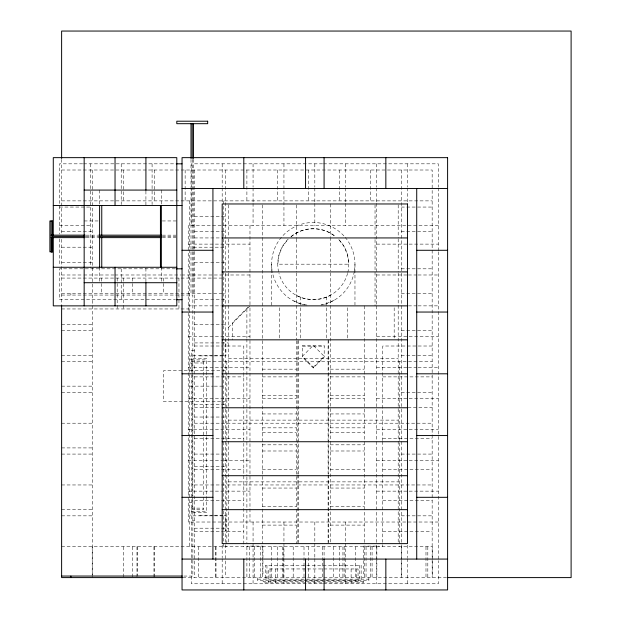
<?xml version="1.0" encoding="UTF-8"?>
<svg xmlns="http://www.w3.org/2000/svg" width="621" height="621" viewBox="0 0 621 621"><rect width="100%" height="100%" fill="white"/><g stroke="black" fill="none" stroke-linecap="round" stroke-linejoin="round"><path stroke-width="0.47" stroke-dasharray="3.1 2.33" d="M248.004 307.224L232.378 322.85L232.378 339.834M228.365 327.484L249.976 305.866L249.976 522.02M313.279 367.228L324.193 356.307L313.279 345.392L302.365 356.307L313.279 367.228L313.279 367.981L324.193 357.067L324.193 345.431L302.365 345.431L302.365 357.067L313.279 367.981M291.109 236.818C303.289 226.184 323.269 226.184 335.449 236.818M331.032 294.936C320.102 301.006 306.456 301.006 295.526 294.936M334.121 300.285L324.069 304.445L319.574 305.043M82.616 163.828L59.461 163.828L59.461 234.078M83.579 163.828L175.254 163.828M322.54 163.828L191.307 163.828L191.307 186.983M323.51 163.828L438.341 163.828L438.341 186.983M61.619 170.007L432.162 170.007L432.162 577.6M61.619 200.878L432.162 200.878M59.461 207.057L90.34 207.057M401.282 207.057L432.162 207.057M194.396 216.318L225.276 216.318M84.161 220.952L99.601 220.952M162.322 220.952L176.799 220.952M59.461 225.586L90.34 225.586M438.341 225.586L188.225 225.586L188.225 250.868M61.619 231.757L92.498 231.757M194.396 231.757L225.276 231.757M401.282 231.757L432.162 231.757M86.133 235.157L97.707 235.157M162.36 235.157L175.867 235.157M86.094 236.391L97.885 236.391M162.36 236.391L175.867 236.391M86.133 237.626L97.707 237.626M162.36 237.626L175.867 237.626M194.396 237.936L221.418 237.936M188.225 244.115L249.976 244.115M376.582 244.115L438.341 244.115M61.619 247.197L92.498 247.197M193.473 247.197L225.276 247.197M61.619 262.636L92.498 262.636M194.396 262.636L225.276 262.636M175.254 268.815L59.461 268.815L59.461 299.695L175.254 299.695M401.282 268.815L432.162 268.815M61.619 274.987L82.927 274.987M83.812 274.987L113.915 274.987M114.877 274.987L180.727 274.987M181.697 274.987L249.976 274.987M376.582 274.987L407.461 274.987M408.424 274.987L417.11 274.987M418.073 274.987L438.341 274.987M61.619 278.076L225.276 278.076M61.619 293.516L225.276 293.516M401.282 293.516L432.162 293.516M61.619 295.06L192.852 295.06L192.852 576.055L183.172 576.055M194.396 299.695L225.276 299.695M188.225 305.866L221.029 305.866M408.424 305.866L417.11 305.866M418.073 305.866L438.341 305.866M61.619 308.955L189.762 308.955M61.619 324.395L92.498 324.395M194.396 324.395L225.276 324.395M61.619 330.574L92.498 330.574M401.282 330.574L432.162 330.574M188.225 336.745L249.976 336.745M376.582 336.745L438.341 336.745M194.396 342.924L228.365 342.924M194.396 346.013L243.805 346.013L243.805 546.721M432.162 346.013L382.753 346.013L382.753 440.576M302.365 346.192L324.193 346.192M194.396 350.64L191.307 350.64L191.307 520.476L194.396 520.476M61.619 355.274L92.498 355.274M192.852 355.274L225.276 355.274M401.282 355.274L432.162 355.274M213.438 355.895L198.099 355.895L198.099 355.274M214.392 355.895L223.017 355.895M223.979 355.895L225.897 355.895L225.897 340.455M189.762 356.043L191.307 356.043M192.852 358.364L206.746 358.364L206.746 512.752L192.852 512.752M228.365 358.364L398.193 358.364M189.762 359.132L191.307 359.132M191.307 359.908L206.746 359.908M61.619 361.453L92.498 361.453M191.307 361.453L432.162 361.453M189.762 362.99L203.657 362.99M191.307 363.766L192.541 363.766L192.541 507.349L191.307 507.349M188.225 367.624L222.962 367.624M223.925 367.624L249.976 367.624M376.582 367.624L407.461 367.624M408.424 367.624L417.11 367.624M418.073 367.624L438.341 367.624M189.762 368.4L191.307 368.4M262.326 369.169L296.295 369.169M330.263 369.169L364.232 369.169M225.276 370.714L163.517 370.714L163.517 401.593L225.276 401.593M194.396 376.885L243.805 376.885M262.326 376.885L296.295 376.885M330.263 376.885L364.232 376.885M382.753 376.885L432.162 376.885M61.619 386.153L92.498 386.153M189.762 386.153L213.352 386.153M214.299 386.153L222.792 386.153M61.619 392.325L92.498 392.325M401.282 392.325L432.162 392.325M262.326 395.414L296.295 395.414M330.263 395.414L364.232 395.414M188.225 398.503L249.976 398.503M262.326 398.503L296.295 398.503M330.263 398.503L364.232 398.503M376.582 398.503L438.341 398.503M194.396 404.682L225.276 404.682M194.396 407.764L221.518 407.764M407.943 407.764L432.162 407.764M262.326 413.943L296.295 413.943M330.263 413.943L364.232 413.943M194.396 417.033L225.276 417.033M228.365 420.122L398.193 420.122M61.619 423.204L92.498 423.204M194.396 423.204L432.162 423.204M262.326 427.838L296.295 427.838M330.263 427.838L364.232 427.838M188.225 429.383L249.976 429.383M376.582 429.383L438.341 429.383M262.326 432.472L296.295 432.472M330.263 432.472L364.232 432.472M194.396 438.643L243.805 438.643M382.753 438.643L432.162 438.643M262.326 444.822L296.295 444.822M330.263 444.822L364.232 444.822M61.619 447.912L92.498 447.912M262.326 450.993L296.295 450.993M330.263 450.993L364.232 450.993M61.619 454.083L92.498 454.083M194.396 454.083L225.276 454.083M401.282 454.083L432.162 454.083M188.225 460.262L222.962 460.262M223.925 460.262L249.976 460.262M376.582 460.262L438.341 460.262M194.396 466.433L225.276 466.433M194.396 469.523L243.805 469.523M262.326 469.523L296.295 469.523M330.263 469.523L364.232 469.523M382.753 469.523L432.162 469.523M228.365 481.873L398.193 481.873M61.619 484.962L92.498 484.962M194.396 484.962L432.162 484.962M262.326 488.052L296.295 488.052M330.263 488.052L364.232 488.052M188.225 491.141L249.976 491.141M376.582 491.141L438.341 491.141M194.396 500.402L243.805 500.402M382.753 500.402L432.162 500.402M189.762 502.715L191.307 502.715M262.326 506.581L296.295 506.581M330.263 506.581L364.232 506.581M191.307 508.125L203.657 508.125M61.619 509.662L92.498 509.662M191.307 509.662L203.657 509.662L203.657 361.453M191.307 511.207L206.746 511.207M189.762 515.073L191.307 515.073M213.438 515.22L198.099 515.22L198.099 515.841M214.392 515.22L223.017 515.22M223.979 515.22L225.897 515.22L225.897 530.66L225.276 530.66M61.619 515.841L92.498 515.841M192.852 515.841L225.276 515.841M401.282 515.841L432.162 515.841M438.341 522.02L188.225 522.02L188.225 251.831M262.326 525.102L296.295 525.102M330.263 525.102L364.232 525.102M194.396 528.192L228.365 528.192M194.396 531.281L243.805 531.281M382.753 531.281L432.162 531.281M61.619 546.721L432.449 546.721L432.449 577.6M262.326 573.889L262.947 573.889L262.947 546.1L247.507 546.1L247.507 546.721M364.232 573.889L363.611 573.889L363.611 546.1L379.051 546.1L379.051 546.721M182.768 577.6L446.639 577.6M257.699 579.145L368.858 579.145M322.54 583.771L191.307 583.771L191.307 558.683M323.51 583.771L438.341 583.771L438.341 560.616M306.984 305.043L302.489 304.445L292.437 300.285M438.341 187.953L438.341 250.868M438.341 251.831L438.341 559.653M427.815 546.721L427.815 577.6M425.983 546.721L425.983 577.6M407.461 163.828L407.461 186.983M407.461 187.953L407.461 202.423M407.461 545.176L407.461 557.72M407.461 558.683L407.461 583.771M401.57 546.721L401.57 577.6M401.282 170.007L401.282 577.6M399.738 361.453L399.738 546.721M398.193 204.914L398.193 237.936M398.193 238.875L398.193 271.905M398.193 272.844L398.193 543.631M394.18 307.752L394.18 339.834M382.753 441.539L382.753 546.721M376.862 546.721L376.862 577.6M376.582 163.828L376.582 186.983M376.582 187.953L376.582 202.423M376.582 203.393L376.582 304.903M376.582 305.866L376.582 544.213M376.582 545.176L376.582 559.653M376.582 560.616L376.582 583.771M375.037 204.93L375.037 238.573M375.037 239.535L375.037 305.866M372.08 546.721L372.08 577.6M370.403 170.007L370.403 200.878M370.403 546.721L370.403 577.6M368.858 577.6L368.858 580.689L257.699 580.689L257.699 577.6M366.056 546.721L366.056 577.6M364.232 305.866L364.232 543.631M364.232 546.721L364.232 577.6M361.143 579.145L361.143 565.25L265.415 565.25L265.415 579.145M359.598 565.25L359.598 580.689M358.053 581.303L358.053 568.952L268.505 568.952L268.505 582.847M356.508 568.952L356.508 581.303M355.74 581.303L355.74 580.068L270.818 580.068L270.818 581.303M355.251 546.721L355.251 577.6M354.964 264.181L354.964 304.895M351.106 568.952L351.106 582.847M347.248 307.752L347.248 338.887M345.703 163.828L345.703 186.983M345.703 187.953L345.703 202.423M345.703 203.393L345.703 225.586M345.703 522.02L345.703 542.28M345.703 543.243L345.703 557.72M345.703 558.683L345.703 583.771M344.15 546.721L344.15 577.6M342.939 546.721L342.939 577.6M339.524 170.007L339.524 200.878M339.524 546.721L339.524 577.6M333.345 546.721L333.345 577.6M330.263 203.967L330.263 236.989M330.263 237.455L330.263 270.958M330.263 272.844L330.263 543.631M328.719 339.834L328.719 406.476M328.719 407.446L328.719 474.087M328.719 475.057L328.719 542.669M328.098 340.455L328.098 372.383M328.098 373.345L328.098 473.97M328.098 474.941L328.098 542.669M326.25 296.916L326.25 305.866M326.25 307.752L326.25 338.887M324.084 546.721L324.084 558.302M322.532 546.721L322.532 577.6M314.824 163.828L314.824 186.983M314.824 187.953L314.824 202.423M314.824 203.393L314.824 225.586M314.824 522.02L314.824 542.28M314.824 543.243L314.824 557.72M314.824 558.683L314.824 583.771M308.645 170.007L308.645 200.878M308.645 546.721L308.645 577.6M304.011 546.721L304.011 577.6M300.308 296.916L300.308 305.097M300.308 307.752L300.308 338.887M298.46 340.455L298.46 372.383M298.46 373.345L298.46 473.97M298.46 474.941L298.46 542.669M297.839 340.797L297.839 406.476M297.839 407.446L297.839 474.087M297.839 475.057L297.839 542.669M296.295 204.914L296.295 238.417M296.295 238.875L296.295 271.905M296.295 272.844L296.295 339.834M296.295 340.758L296.295 543.631M293.197 546.721L293.197 577.6M283.944 163.828L283.944 225.586M283.944 522.02L283.944 542.28M283.944 543.243L283.944 557.72M283.944 558.683L283.944 583.771M283.603 546.721L283.603 577.6M282.392 546.721L282.392 577.6M279.31 307.752L279.31 338.887M277.766 170.007L277.766 200.878M277.766 546.721L277.766 577.6M275.452 568.952L275.452 582.847M271.594 264.181L271.594 305.866M271.292 546.721L271.292 577.6M270.05 568.952L270.05 581.303M266.96 565.25L266.96 580.689M262.326 204.93L262.326 543.631M262.326 546.721L262.326 577.6M260.486 546.721L260.486 577.6M254.463 546.721L254.463 577.6M253.065 163.828L253.065 186.983M253.065 187.953L253.065 202.423M253.065 203.393L253.065 225.586M253.065 522.02L253.065 542.28M253.065 543.243L253.065 557.72M253.065 558.683L253.065 583.771M249.976 225.586L249.976 304.903M249.681 546.721L249.681 577.6M246.894 170.007L246.894 200.878M246.894 308.955L246.894 338.018M246.894 338.988L246.894 408.54M246.894 409.503L246.894 476.082M246.894 477.052L246.894 542.669M246.894 546.721L246.894 577.6M228.365 204.914L228.365 236.989M228.365 238.875L228.365 271.905M228.365 272.844L228.365 543.631M226.82 361.453L226.82 546.721M225.276 170.007L225.276 577.6M223.731 200.878L223.731 408.401M223.731 409.363L223.731 476.105M223.731 477.075L223.731 509.965M223.731 510.928L223.731 546.721M222.186 163.828L222.186 186.983M222.186 187.953L222.186 202.423M222.186 545.176L222.186 557.72M222.186 558.683L222.186 583.771M216.015 546.721L216.015 577.6M215.712 546.721L215.712 577.6M198.728 546.721L198.728 577.6M194.396 170.007L194.396 577.6M193.473 159.387L193.473 293.516M192.238 159.387L192.238 293.516M191.307 187.953L191.307 225.586M191.307 522.02L191.307 557.72M191.004 159.387L191.004 293.516M189.762 200.878L189.762 546.721M185.136 170.007L185.136 200.878M178.957 278.076L178.957 308.955M163.517 278.076L163.517 293.516M161.359 190.073L161.359 205.512M161.359 267.271L161.359 282.71M154.256 170.007L154.256 200.878M154.256 546.721L154.256 577.6M153.954 546.721L153.954 577.6M152.091 163.828L152.091 204.542M145.919 191.035L145.919 205.512M145.919 268.233L145.919 281.748M137.272 546.721L137.272 575.667M136.969 546.721L136.969 577.6M132.638 278.076L132.638 293.516M132.638 546.721L132.638 577.6M123.377 170.007L123.377 200.878M123.377 278.076L123.377 308.955M123.377 546.721L123.377 577.6M121.211 163.828L121.211 204.542M121.211 268.815L121.211 299.695M117.198 278.076L117.198 308.955M101.759 278.076L101.759 293.516M99.601 190.073L99.601 205.512M99.601 267.271L99.601 282.71M92.498 170.007L92.498 577.6M92.195 546.721L92.195 577.6M90.34 163.828L90.34 267.853M70.879 293.516L70.879 295.06M61.619 159.387L61.619 233.69M61.619 239.364L61.619 305.485M59.461 238.899L59.461 265.92M345.206 237.377A41.685 41.685 0 0 1 354.482 270.531M354.327 271.431A41.685 41.685 0 0 1 321.422 305.066M305.136 305.066A41.685 41.685 0 0 1 272.231 271.431M272.076 270.531A41.685 41.685 0 0 1 344.616 236.686M347.807 272.479A35.513 35.513 0 0 0 338.391 239.069L344.034 246.428L347.581 254.99L348.792 264.181L277.766 264.181L278.976 254.99L282.524 246.428L288.167 239.069A35.513 35.513 0 0 0 278.751 272.479M347.581 273.372A35.513 35.513 0 0 1 278.976 273.372M290.931 236.585A35.513 35.513 0 0 1 335.627 236.585M363.456 581.303L263.102 581.303L263.102 582.847L363.456 582.847L363.456 581.303"/><path stroke-width="0.93" d="M176.217 163.828L182.007 163.828M182.046 188.528L447.601 188.528M84.161 190.073L176.799 190.073M53.282 205.512L182.007 205.512M51.124 235.157L85.162 235.157M98.677 235.157L161.398 235.157M52.358 236.391L85.162 236.391M98.677 236.391L161.398 236.391M51.124 237.626L85.162 237.626M98.677 237.626L161.398 237.626M222.186 237.936L407.461 237.936M182.046 250.286L212.925 250.286M416.722 250.286L447.601 250.286M53.282 267.271L176.799 267.271M176.217 268.815L182.007 268.815M222.186 271.905L407.461 271.905M84.161 282.71L176.799 282.71M176.217 299.695L182.007 299.695M222.186 305.866L407.461 305.866M182.046 312.045L212.925 312.045M416.722 312.045L447.601 312.045M222.186 339.834L407.461 339.834M182.046 373.803L212.925 373.803M222.186 373.803L407.461 373.803M416.722 373.803L447.601 373.803M222.186 407.764L407.461 407.764M182.046 435.554L212.925 435.554M416.722 435.554L447.601 435.554M222.186 441.733L407.461 441.733M222.186 475.702L407.461 475.702M182.046 497.312L212.925 497.312M416.722 497.312L447.601 497.312M222.186 509.662L407.461 509.662M182.046 559.071L447.601 559.071M61.619 576.055L182.24 576.055M182.326 577.6L61.619 577.6L61.619 305.485M447.601 577.6L571.11 577.6L571.11 31.05L61.619 31.05L61.619 158.425M416.722 188.528L416.722 559.071M385.843 157.649L385.843 188.528M385.843 559.071L385.843 589.95M324.084 157.649L324.084 188.528M324.084 559.071L324.084 589.95M305.563 157.649L305.563 188.528M305.563 559.071L305.563 589.95M243.805 157.649L243.805 188.528M243.805 559.071L243.805 589.95M212.925 188.528L212.925 559.071M193.473 123.688L193.473 158.425M192.238 123.688L192.238 158.425M191.004 123.688L191.004 158.425M161.359 205.512L161.359 267.271M160.428 205.512L160.428 267.271M145.919 157.649L145.919 190.197M145.919 282.71L145.919 305.866M115.04 157.649L115.04 205.512M115.04 267.271L115.04 305.866M101.759 205.512L101.759 235.429M101.759 237.354L101.759 267.271M99.601 205.512L99.601 267.271M84.161 157.649L84.161 305.866M70.879 576.055L70.879 577.6M53.282 235.429L53.282 157.649L176.799 157.649L176.799 305.866L53.282 305.866L53.282 237.354M52.311 237.626L52.311 251.831M52.187 237.626L52.187 251.831M51.993 237.626L51.993 251.831M51.737 237.626L51.737 251.831M51.442 237.626L51.442 251.831M51.124 220.952L51.124 251.831M207.678 121.211L176.799 121.211L176.799 123.688L207.678 123.688L207.678 121.211M447.601 157.649L182.046 157.649L182.046 589.95L447.601 589.95L447.601 157.649M407.461 203.967L222.186 203.967L222.186 543.631L407.461 543.631L407.461 203.967M52.358 220.952L49.89 220.952L49.89 251.831L52.358 251.831L52.358 220.952"/></g></svg>
